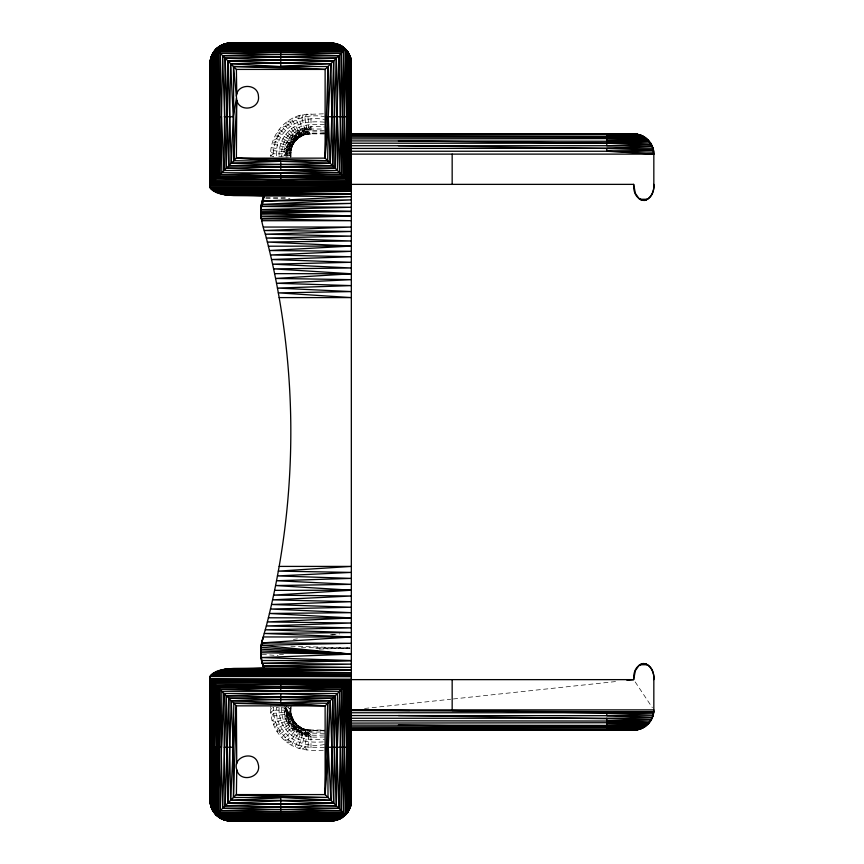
<?xml version="1.0" encoding="UTF-8"?>
<svg xmlns="http://www.w3.org/2000/svg" width="864" height="864" viewBox="0 0 864 864"><rect width="100%" height="100%" fill="white"/><g stroke="black" fill="none" stroke-linecap="round" stroke-linejoin="round"><path stroke-width="0.65" stroke-dasharray="4.32 3.24" d="M324.443 737.014C315.047 737.003 304.474 738.353 296.244 732.64C295.812 722.876 291.47 714.15 283.943 707.908L284.753 716.742L293.501 721.462L298.555 726.008L288.101 739.541L288.09 743.083C298.555 750.751 312.077 750.762 324.443 750.222M324.443 747.349L307.93 747.22L298.901 745.34L295.196 746.993L302.864 728.341L296.86 725.382L287.226 722.941L284.753 716.742L287.734 712.022L287.917 706.277L289.073 708.286C288.565 714.906 291.254 721.667 296.179 726.127C303.631 733.417 315.014 732.035 324.443 731.873M290.876 706.741C290.099 713.405 292.108 720.436 297.27 724.928C304.452 731.938 315.425 730.285 324.443 730.253M324.443 133.747C314.96 133.445 303.08 132.16 296.082 140.249C291.751 144.731 290.12 151.189 290.876 157.259L291.2 147.161L289.688 137.344C297.583 126.544 312.336 125.852 324.443 126.986M290.077 708.35L290.336 713.513L287.226 722.941L289.688 726.656L299.581 727.488L306.029 729.637L301.86 746.215L298.998 748.386L298.901 745.34C283.122 740.21 272.182 723.686 273.64 707.152L270.702 708.264C270.097 721.84 276.869 735.404 288.09 743.083L290.617 741.312L299.916 726.98L302.616 729.119L308.772 736.916M279.126 707.551C278.392 717.185 282.301 727.002 289.462 733.493C298.674 742.478 312.466 742.597 324.443 741.841M324.443 133.952L309.334 133.812L304.42 134.838L298.901 118.66L298.998 115.614L302.929 114.599L324.443 113.778M281.653 707.735C280.973 716.602 284.569 725.652 291.168 731.624C299.927 740.189 313.103 739.951 324.443 739.314M309.193 731.797L302.238 735.556C299.052 725.868 292.648 717.746 283.986 712.357L287.701 708.178L286.211 706.007C285.012 713.491 287.442 721.429 292.626 726.97C300.467 736.031 313.6 735.653 324.443 734.972M324.443 730.868L305.878 730.231L296.244 732.64L292.712 729.918C294.386 721.408 289.202 713.513 291.362 705.316M290.272 157.356C290.79 150.206 292.907 143.1 291.136 135.648L301.072 135.637L310.997 133.952L310.997 113.778M324.443 133.132L305.878 133.769L296.244 131.36C295.812 141.124 291.47 149.85 283.943 156.092C283.457 149.418 285.541 142.603 289.688 137.344L299.581 136.512L306.029 134.363L301.86 117.785L298.998 115.614C281.956 120.668 269.752 137.981 270.702 155.736L273.64 156.848C271.415 128.855 298.739 111.758 324.443 116.651M324.443 130.745C314.096 130.194 301.417 129.492 293.89 138.208C289.062 143.359 286.805 150.757 287.917 157.723M324.443 132.127C314.496 131.684 302.184 130.723 294.894 139.147C290.358 143.996 288.23 150.952 289.278 157.518M290.023 153.922C289.969 144.623 296.827 135.907 305.878 133.769L298.555 137.992L287.226 141.059L290.336 150.487M290.077 155.65L290.92 155.93L291.19 150.379M324.443 744.541C300.391 749.25 274.363 733.795 276.448 707.357L290.682 708.394L291.2 716.839L289.688 726.656L291.136 728.352L301.072 728.363L309.334 730.188L307.93 747.22L306.947 750.017L304.873 746.842L307.67 729.983L324.443 730.048M270.972 705.229L270.702 708.264L273.542 710.23L290.628 710.068L291.19 713.621M291.784 147.366L275.659 141.696L272.041 143.672L291.298 148.964L292.615 144.007L292.712 134.082L304.42 134.838M310.997 734.972L307.4 731.581L300.164 734.756L296.114 723.481M294.376 721.3L279.763 730.555L279.256 734.756L294.991 722.488L291.298 715.036L272.041 720.328L275.659 722.304L291.892 716.321M290.628 710.068L290.92 708.07M291.892 147.679L293.501 142.538L294.419 132.646L304.225 134.255L308.221 134.147M290.336 713.513L290.704 715.198L288.382 724.853L299.916 726.98L306.558 736.646L308.945 734.897L310.997 737.014M300.402 136.966L290.617 122.688L291.546 118.789L301.352 136.166L294.516 141.134L285.412 145.12L289.105 152.107M300.402 727.034L297.27 724.928L285.746 737.554L284.872 740.61L288.101 739.541M290.628 153.932L290.714 152.258L273.694 150.692L270.745 151.675L273.542 153.77L290.628 153.932L290.92 155.93M301.86 117.785L302.929 114.599L304.873 117.158L307.67 134.017M298.901 745.34L304.42 729.162L307.67 729.983M284.202 705.694L285.973 708.059L283.878 710.132L291.2 716.839L293.144 719.69L278.165 727.92L276.912 731.441L279.763 730.555M286.211 157.993L285.973 155.941L283.878 153.868C291.946 148.306 296.968 139.946 298.156 130.216L305.629 132.797L310.997 126.986M289.343 713.686L286.232 720.954L297.27 724.928M287.701 155.822L283.986 151.643C292.486 146.653 298.231 138.92 300.164 129.244L307.4 132.419L310.997 129.028L324.443 129.028M301.352 727.834L291.546 745.211L290.617 741.312M289.105 711.893L285.412 718.88L294.516 722.866L299.916 726.98M287.734 151.978L284.753 147.258L296.114 140.519L302.238 128.444L309.193 132.203M304.873 117.158L306.947 113.983L307.93 116.78L309.334 133.812M292.399 718.189L276.793 725.166L274.914 727.909L278.165 727.92M296.114 140.519L299.581 136.512L304.376 127.807L309.085 130.831M304.873 746.842L302.929 749.401L301.86 746.215M290.714 711.742L273.694 713.308L271.188 716.353L290.941 713.405M308.772 127.084L301.352 136.166M289.343 150.314L286.232 143.046C295.531 141.512 302.67 135.907 306.558 127.354L308.945 129.103L310.997 129.028M305.629 132.797L302.864 135.659M296.082 723.751L283.565 735.394L281.912 737.824L285.746 737.554M294.376 142.7L284.278 149.429L287.636 153.9L285.973 155.941C284.688 142.679 295.639 129.892 308.945 129.103M275.659 722.304L273.294 724.183L276.793 725.166M273.542 710.23L270.745 712.325L273.694 713.308M273.542 153.77L270.702 155.736L270.972 158.771M324.443 733.255L309.085 733.169L304.376 736.193L298.555 726.008M308.945 734.897L305.629 731.203L298.156 733.784L294.991 722.488M292.399 145.811L276.793 138.834L273.294 139.817L275.659 141.696M299.916 137.02L288.382 139.147L290.704 148.802M331.711 635.04L339.682 633.874M293.458 639.371L297.432 638.885M330.469 634.802L337.079 633.992M364.586 708.469L450.695 699.235M453.362 698.954L616.302 681.491M309.334 730.188L310.997 730.048L310.997 750.222M290.682 155.606L276.448 156.643C274.363 130.205 300.391 114.75 324.443 119.459M319.367 649.102L350.006 648.108L312.746 648.54M265.874 197.953L287.237 197.629M293.144 144.31L278.165 136.08L274.914 136.091L276.793 138.834M324.443 122.159C311.634 121.079 296.676 121.91 287.593 132.354C281.61 138.769 278.478 147.701 279.126 156.449M324.443 124.686C312.358 123.736 298.069 124.135 289.451 134.082C283.932 139.99 281.048 148.208 281.653 156.265M279.439 654.48L283.435 654.512M301.471 647.622L349.985 648.054M265.874 198.05L289.915 198.558M290.704 715.198C292.55 722.477 298.588 728.449 305.878 730.231L304.42 729.162L302.616 729.119L292.712 729.918L291.136 728.352L291.784 716.634M290.887 646.207L349.996 648.022M262.138 654.458L278.111 655.56M297.27 139.072L285.746 126.446L281.912 126.176L283.565 128.606L296.082 140.249M308.221 729.853L304.225 729.745L294.419 731.354L293.144 719.69M309.085 733.169C298.08 732.456 288.544 723.017 287.734 712.022M290.941 150.595L271.188 147.647L273.694 150.692M294.008 142.873L279.763 133.445L276.912 132.559L278.165 136.08M298.555 137.992L288.101 124.459L284.872 123.39L285.746 126.446M298.901 118.66L295.196 117.007L302.864 135.443M302.864 728.341L304.42 729.162M290.617 122.688L288.09 120.917L288.101 124.459M294.991 141.512L279.256 129.244L279.763 133.445M294.008 721.127L284.278 714.571L287.636 710.1L285.973 708.059M302.864 728.557L305.629 731.203M635.159 681.88L652.342 707.648"/><path stroke-width="1.3" d="M260.831 214.52L261.738 220.709L351.335 220.709L261.338 218.7L260.766 210.406L260.766 213.008L351.335 211.442L260.744 211.291L261.9 202.284L264.654 194.562C258.152 207.047 261.004 221.551 265.345 234.187C281.502 295.769 289.991 359.338 290.779 422.993C291.514 491.335 283.349 559.775 266.339 625.968C262.721 638.831 257.72 652.838 263.207 666.004L351.335 667.332L233.809 668.423C225.85 669.028 215.05 669.384 210.168 676.534L210.168 800.636C209.909 811.415 219.564 821.059 230.332 820.8L331.171 820.8C341.939 821.059 351.594 811.415 351.335 800.636L351.335 63.364C351.54 53.309 343.17 44.075 333.148 43.297L230.332 43.2C220.223 42.995 210.956 51.451 210.254 61.538L210.168 184.367L633.668 184.367C632.588 205.146 654.912 205.103 653.832 184.367L653.832 154.116C654.091 143.338 644.436 133.682 633.668 133.952L350.665 134.039M351.259 729.454L351.335 800.636C351.551 810.745 343.084 820.012 332.996 820.714L228.506 820.714C218.408 819.979 209.995 810.756 210.168 800.636L210.276 675.983L351.335 676.523L210.168 676.534L210.168 800.636L210.384 731.84M351.302 134.428L351.248 61.538L350.514 57.683L348.041 52.326L345.384 178.416L280.757 179.723L214.585 179.95L216.076 49.108L342.209 46.494L338.623 44.626L226.638 43.546L331.171 43.2L336.852 44.021L344.369 48.125L340.675 45.576L334.865 43.546L230.332 43.2C219.434 42.93 210.179 52.877 210.168 63.364L210.298 184.237L351.205 184.237L351.335 63.364L349.909 55.912L345.427 49.108L325.123 69.412L325.123 158.144L351.335 184.367L210.676 183.859L210.956 57.791L213.462 52.326L216.119 178.416L280.757 179.723L346.918 179.95L349.067 54.086C345.719 47.509 338.558 43.135 331.171 43.2L228.506 43.286C218.408 44.01 209.995 53.255 210.168 63.364L210.168 187.466C215.05 194.616 225.85 194.972 233.809 195.577L351.335 196.668L263.207 201.128L261.112 206.453L351.335 207.263L260.809 209.639L351.335 211.442M334.325 819.936L337.025 819.936L230.332 820.8C220.072 821.07 211.237 812.214 210.254 802.462L210.168 679.633L350.827 680.141L350.546 806.209L348.041 811.674L345.384 685.584L280.757 684.277L214.585 684.05L213.17 747.263L212.436 809.914L213.462 811.674L216.119 685.584L280.757 684.277L346.918 684.05L349.067 809.914L350.201 680.767L210.676 680.141L210.168 800.636M351.248 802.462L351.335 679.633L325.123 705.856L325.123 794.588L345.427 814.892L349.51 809.006L351.248 802.462L350.827 680.141L211.302 680.767L210.514 804.33L210.168 679.633L633.668 679.633C632.588 658.854 654.912 658.897 653.832 679.633L653.832 709.884C654.091 720.662 644.436 730.318 633.668 730.048L351.27 729.724M351.205 184.237L350.989 59.67L350.201 183.233L210.676 183.859L210.168 63.364L210.168 187.466L351.335 187.477L210.276 188.017L210.168 63.364L210.276 188.017L351.335 189.216L212.933 190.598L351.335 191.333L216.972 192.586L351.335 193.817L264.179 195.577L226.843 195.091M210.254 802.462L210.362 747.263L213.17 747.263L213.462 811.674M214.682 813.348L214.585 684.05M347.933 52.164L350.514 57.683L351.335 63.364L350.827 183.859L211.302 183.233L210.514 59.67L210.168 184.367L236.39 158.144L325.123 158.144L328.277 116.737L346.691 116.737L345.427 49.108L342.068 46.397L343.958 47.779L346.82 50.652L346.918 179.95M351.248 61.538L351.14 116.737L348.332 116.737L348.041 52.326M351.335 679.633L350.989 804.33L350.201 680.767L212.166 681.631L211.594 808.088L212.436 809.914L211.302 680.767L349.337 681.631L349.909 808.088L350.568 747.263M213.462 52.326L213.268 181.267L348.235 181.267L348.332 116.737L349.337 182.369L211.302 183.233L212.436 54.086L214.585 179.95M224.024 170.51L225.148 58.18L338.904 55.631L341.744 174.776L217.847 176.688L216.076 49.108L343.472 51.062L345.384 178.416L217.847 176.688L220.212 53.244L343.472 51.062L341.744 174.776L280.757 173.038L221.821 172.714L220.212 53.244L338.904 55.631L335.146 168.178L280.757 170.327L224.024 170.51L221.497 116.737L222.599 55.631L341.291 53.244L343.656 176.688L216.119 178.416L218.03 51.062L345.427 49.108L343.656 176.688L219.758 174.776L218.03 51.062L341.291 53.244L339.682 172.714L280.757 173.038L219.758 174.776L221.497 116.737L214.812 116.737L214.682 50.652M332.996 820.714L339.541 818.975L345.427 814.892L343.656 687.312L219.758 689.224L222.599 808.369L336.355 805.82L337.478 693.49L224.024 693.49L221.497 747.263L220.212 810.756L343.472 812.938L345.384 685.584L217.847 687.312L216.076 814.892L342.209 817.506L336.744 820.012L224.651 819.979L230.548 820.8M348.041 811.674L348.235 682.733L213.268 682.733L213.17 747.263L212.166 681.631L346.918 684.05L346.82 813.348L345.427 814.892L338.882 819.266L331.171 820.8L226.638 820.454L338.623 819.374L221.054 818.532L219.294 817.506L345.427 814.892L346.691 747.263L328.277 747.263L325.123 794.588L236.39 794.588L216.076 814.892L214.812 747.263L221.497 747.263L221.821 691.286L339.682 691.286L341.291 810.756L218.03 812.938L216.119 685.584L343.656 687.312L341.291 810.756L222.599 808.369L226.357 695.822L280.757 693.673L335.146 695.822L338.904 808.369L220.212 810.756L217.847 687.312L341.744 689.224L343.472 812.938L216.076 814.892M337.306 116.737L337.478 170.51L280.757 170.327L280.757 161.309L236.39 158.144L236.747 100.246L233.485 66.517L328.018 66.517L328.277 116.737L327.683 160.715L280.757 161.309L233.82 160.715L233.485 66.517L325.123 69.412L230.623 63.655L228.776 165.758L335.146 168.178L333.666 60.858L280.757 60.124L225.148 58.18L228.776 165.758L330.232 163.264L333.666 60.858L280.757 63.148L230.623 63.655L233.226 116.737L231.271 163.264L332.726 165.758L336.355 58.18L222.599 55.631L226.357 168.178L339.682 172.714L337.306 116.737L336.355 58.18L280.757 60.124L227.837 60.858L226.357 168.178L332.726 165.758L330.88 63.655L280.757 63.148L227.837 60.858L231.271 163.264L280.757 161.309L330.232 163.264L328.277 116.737L330.88 63.655L280.757 66.258L280.757 47.844L219.294 46.494L224.759 43.988L230.548 43.2C223.765 43.319 217.048 46.688 213.376 52.466L219.434 46.397L223.549 45.025L219.553 46.397L215.093 50.155L215.73 50.155M328.018 797.483L327.683 703.285L280.757 702.691L233.82 703.285L233.226 747.263L233.485 797.483L328.018 797.483L236.39 794.588L236.747 769.77C232.254 756.076 255.031 749.866 258.142 763.906C262.397 777.449 239.987 783.594 236.747 769.77M210.935 116.737L211.594 55.912L212.166 182.369L350.201 183.233L349.067 54.086L350.546 57.791L350.827 183.859L280.757 184.172L280.757 181.364L212.166 182.369L213.17 116.737L210.362 116.737L210.254 61.538M263.444 636.952C261.598 638.453 259.772 661.23 261.565 642.956L351.335 636.952L263.444 636.952C259.589 647.352 259.848 659.362 264.654 669.438L261.792 661.522L260.863 649.166M325.123 794.588L327.683 703.285M233.485 797.483L236.39 705.856L210.168 679.633L351.205 679.763M325.123 158.144L328.018 66.517M337.306 747.263L339.682 691.286M233.82 160.715L236.747 100.246C239.641 112.925 260.248 109.166 258.466 96.271C257.99 83.279 237.049 83.128 236.39 96.12M653.832 184.367C655.009 191.894 647.546 205.276 639.004 198.601M224.024 693.49L224.197 747.263L233.226 747.263L231.271 700.736L280.757 702.691L325.123 705.856L236.39 705.856L233.226 747.263L230.623 800.345L330.88 800.345L332.726 698.242L226.357 695.822L227.837 803.142L280.757 803.876L336.355 805.82L332.726 698.242L231.271 700.736L227.837 803.142L280.757 800.852L333.666 803.142L335.146 695.822L228.776 698.242L225.148 805.82L338.904 808.369L341.744 689.224L280.757 690.962L219.758 689.224L218.03 812.938L345.427 814.892M260.831 649.48L261.338 645.3L351.335 643.291L261.565 642.956L262.235 641.401M262.494 204.887L263.077 198.353L264.179 195.577L224.597 194.735L351.335 193.817L218.624 193.18M351.238 802.613L350.471 806.49M351.335 710.543L653.735 711.86L652.957 715.738L351.335 715.565M261.338 645.3L351.335 654.113L260.658 652.73L260.766 653.594L261.058 649.166L351.335 654.113L261.112 657.547L351.335 660.604L262.343 663.379L261.63 660.55L351.335 660.604M236.39 98.345L233.226 116.737L224.197 116.737M264.179 195.577L263.207 201.128L351.335 199.865L262.343 204.412L351.335 203.396L261.112 206.453L263.207 197.996M261.112 206.453L261.9 202.284L262.472 204.098M210.578 60.502L211.183 57.683M351.335 720.792L650.43 721.084L653.011 715.565L653.832 709.884L351.335 709.884L409.698 710.543M653.011 715.565C650.884 723.017 644.198 728.784 636.53 729.842M212.738 54.994L213.624 53.309M347.933 811.836L351.13 803.498L351.216 767.275M346.756 813.424L348.138 811.534L346.41 813.845M650.624 720.792L644.566 726.851M334.325 44.064L337.025 44.064L227.47 43.405L222.059 45.025L218.398 48.125L217.134 48.125M215.924 49.486L222.361 45.025L230.386 43.2M639.025 665.377L635.364 670.669L633.668 679.633L626.994 680.346M219.92 46.397L217.696 48.125L222.361 45.025L227.524 43.405L224.651 44.021L226.541 44.021M639.004 665.399C647.536 658.724 655.02 672.106 653.832 679.633M221.962 45.025L224.737 44.021L336.744 43.988L338.623 44.626L221.054 45.468L342.209 46.494M646.445 199.908L644.296 200.48L641.056 199.908M641.056 664.092L643.205 663.52L646.445 664.092M639.349 729.238L644.868 726.656L351.335 726.851M222.361 45.025L227.686 43.405L224.964 44.021M228.776 43.405L230.796 43.2L225.882 44.021L233.809 43.405M225.882 44.021L230.796 43.2M454.853 729.648L351.335 730.048L635.645 729.95L639.522 729.184L351.335 729.238L398.39 729.842L351.335 730.253L503.258 729.648M227.945 43.405L225.353 44.021L228.312 43.405M230.634 43.405L232.07 43.2M279.169 566.406L351.335 566.406L278.327 571.136L351.335 572.411L277.441 575.921L351.335 578.394L276.523 580.738L351.335 584.345L275.573 585.554L351.335 590.22L273.586 595.134L351.335 596.009L272.57 599.854L351.335 601.7L271.534 604.498L351.335 607.262L270.486 609.034L351.335 612.684L269.438 613.472L351.335 617.944L267.365 621.95L351.335 623.009L266.339 625.968L351.335 627.88L265.345 629.813L351.335 632.534L264.373 633.485L351.335 636.952M263.444 227.048L351.335 227.048L264.373 230.515L351.335 231.466L265.345 234.187L351.335 236.12L266.339 238.032L351.335 240.991L267.365 242.05L351.335 246.056L269.438 250.528L351.335 251.316L270.486 254.966L351.335 256.738L271.534 259.502L351.335 262.3L272.57 264.146L351.335 267.991L273.586 268.866L351.335 273.78L275.573 278.446L351.335 279.655L276.523 283.262L351.335 285.606L277.441 288.079L351.335 291.589L278.327 292.864L351.335 297.594L279.169 297.594M653.735 711.86L606.776 712.757L606.776 715.565L653.443 713.815L452.164 710.543L452.164 679.633M606.776 715.565L652.298 717.606L606.776 718.265L606.776 720.792L651.445 719.388L398.39 715.565M261.338 218.7L351.335 215.935L260.766 213.008L260.863 214.834L351.335 215.935L261.047 216.734M351.335 154.116L653.832 154.116L652.298 146.394L606.776 148.435L606.776 151.243L653.443 150.185L653.735 152.14L606.776 151.243L351.335 151.243M636.887 134.816L639.522 134.816L600.059 134.158L633.668 133.952L606.776 134.158L606.776 137.149L643.172 136.328L644.868 137.344L351.335 137.149M351.335 728.233L643.172 727.672L398.39 725.123M383.605 134.341L398.39 134.158L398.39 134.762L351.335 133.747L637.6 134.341L351.335 134.762M226.843 668.909L264.179 668.423L351.335 670.183L216.972 671.414L351.335 672.667L212.933 673.402M219.294 46.494L340.448 45.468L222.89 44.626L335.102 43.589L331.117 43.632M342.209 817.506L221.054 818.532L227.47 820.595L335.102 820.411L331.117 820.368M606.776 135.767L641.38 135.486L643.172 136.328L351.335 135.767M292.572 43.405L333.148 43.297L228.506 43.286M211.939 189.907L351.335 189.216L210.611 188.611M215.482 191.948L351.335 191.333L214.121 191.279M218.624 670.82L351.335 670.183L224.597 669.265L264.179 668.423L262.343 663.379L351.335 664.135L263.207 666.004L261.9 661.716M351.14 747.263L348.332 747.263L349.337 681.631L280.757 682.636L280.757 679.828L210.676 680.141L210.956 806.209L211.594 808.088L210.935 747.263M606.776 728.233L641.38 728.514L606.776 729.238L637.6 729.659L600.059 729.842L633.668 730.048L351.734 729.918M606.776 726.851L606.776 729.842L637.6 729.659M351.27 134.276L384.944 134.158L351.734 134.082M530.14 134.352L635.645 134.05L351.335 133.963M222.458 194.281L351.335 193.817L220.46 193.752M210.611 675.389L351.335 674.784L211.939 674.093M228.506 820.714L334.865 820.454L222.89 819.374L340.448 818.532L219.294 817.506M217.631 47.714L343.883 47.714M268.391 246.218L351.335 246.056M274.59 590.36L351.335 590.22M217.631 816.286L343.883 816.286M210.373 60.502L211.172 60.502M216.076 49.108L236.39 69.412L325.123 69.412M351.335 138.877L646.456 138.532L650.624 143.208L653.011 148.435M351.335 140.908L649.253 141.318L606.776 143.208L351.335 143.208M351.335 145.735L606.776 145.735L652.298 146.394L650.43 142.916L606.776 143.208L398.39 140.908M351.335 148.435L652.957 148.262L653.443 150.185L606.776 148.435L398.39 145.735M210.168 184.561L351.335 184.561M210.168 185.144L351.335 185.144M210.168 186.116L351.335 186.116M211.172 189.248L351.335 189.216M639.889 199.271L647.611 199.271M639.889 664.729L647.611 664.729M220.46 670.248L351.335 670.183L222.458 669.719M214.121 672.721L351.335 672.667L215.482 672.052M211.172 674.752L351.335 674.784M210.168 679.439L351.335 679.439L210.168 678.856M351.335 712.757L606.776 712.757M351.335 718.265L606.776 718.265M351.335 723.092L649.253 722.682L606.776 720.792M351.335 725.123L646.456 725.468M210.373 803.498L211.172 803.498M215.73 813.845L213.376 811.534L219.434 817.603L223.549 818.975L219.553 817.603L215.093 813.845L222.059 818.975L227.524 820.595L222.059 818.975L215.924 814.514M217.134 815.875L218.398 815.875C221.184 819.461 226.033 820.638 230.386 820.8M639.522 134.816L606.776 134.762L641.38 135.486L636.53 134.158M210.298 184.237L351.335 184.367M274.59 273.64L351.335 273.78M268.391 617.782L351.335 617.944M210.298 679.763L280.757 679.828M351.335 134.028L454.853 134.352M606.776 729.842L635.645 729.95L530.14 729.648M606.776 134.158L637.6 134.341M280.757 181.364L349.337 182.369L349.909 55.912L350.568 116.737M280.757 47.844L345.427 49.108M236.39 158.144L327.683 160.715M233.82 703.285L325.123 705.856M606.776 137.149L646.456 138.532L639.349 134.762M260.766 650.992L351.335 654.113L261.176 647.266M606.776 151.243L653.832 154.116M236.39 794.588L330.88 800.345L328.277 747.263L330.232 700.736L228.776 698.242L230.623 800.345L280.757 797.742L280.757 816.156M219.92 817.603L217.696 815.875C221.054 819.364 226.109 820.552 230.796 820.8M228.776 820.595L233.809 820.595M230.634 820.595L232.07 820.8M224.964 819.979L227.686 820.595L222.361 818.975M225.353 819.979L227.945 820.595M225.882 819.979L228.312 820.595M221.962 818.975L224.737 819.979M644.566 137.149L650.624 143.208M639.025 198.623L635.364 193.331L633.668 184.367M346.41 50.155L348.138 52.466L346.82 50.652M212.738 809.006L213.624 810.691M350.471 57.51L351.238 61.387M210.578 803.498L211.183 806.317M224.197 747.263L225.148 805.82L280.757 803.876L333.666 803.142L330.232 700.736L280.757 702.691L280.757 693.673M236.39 69.412L236.747 94.23M236.39 705.856L236.747 763.754M210.373 129.47L210.384 132.16M210.276 675.983L210.373 734.53M452.164 154.116L452.164 184.367M280.757 43.394L280.757 46.202M280.757 173.038L280.757 179.723M280.757 684.277L280.757 690.962M280.757 817.798L280.757 820.606M333.148 820.703L292.572 820.595L333.148 820.703M647.924 139.86L606.776 140.908L606.776 138.877L647.924 139.86M651.445 144.612L606.776 145.735L606.776 143.208L651.445 144.612M647.924 724.14L606.776 725.123L606.776 723.092L647.924 724.14M261.122 657.677L260.744 652.709L261.122 657.677"/></g></svg>
